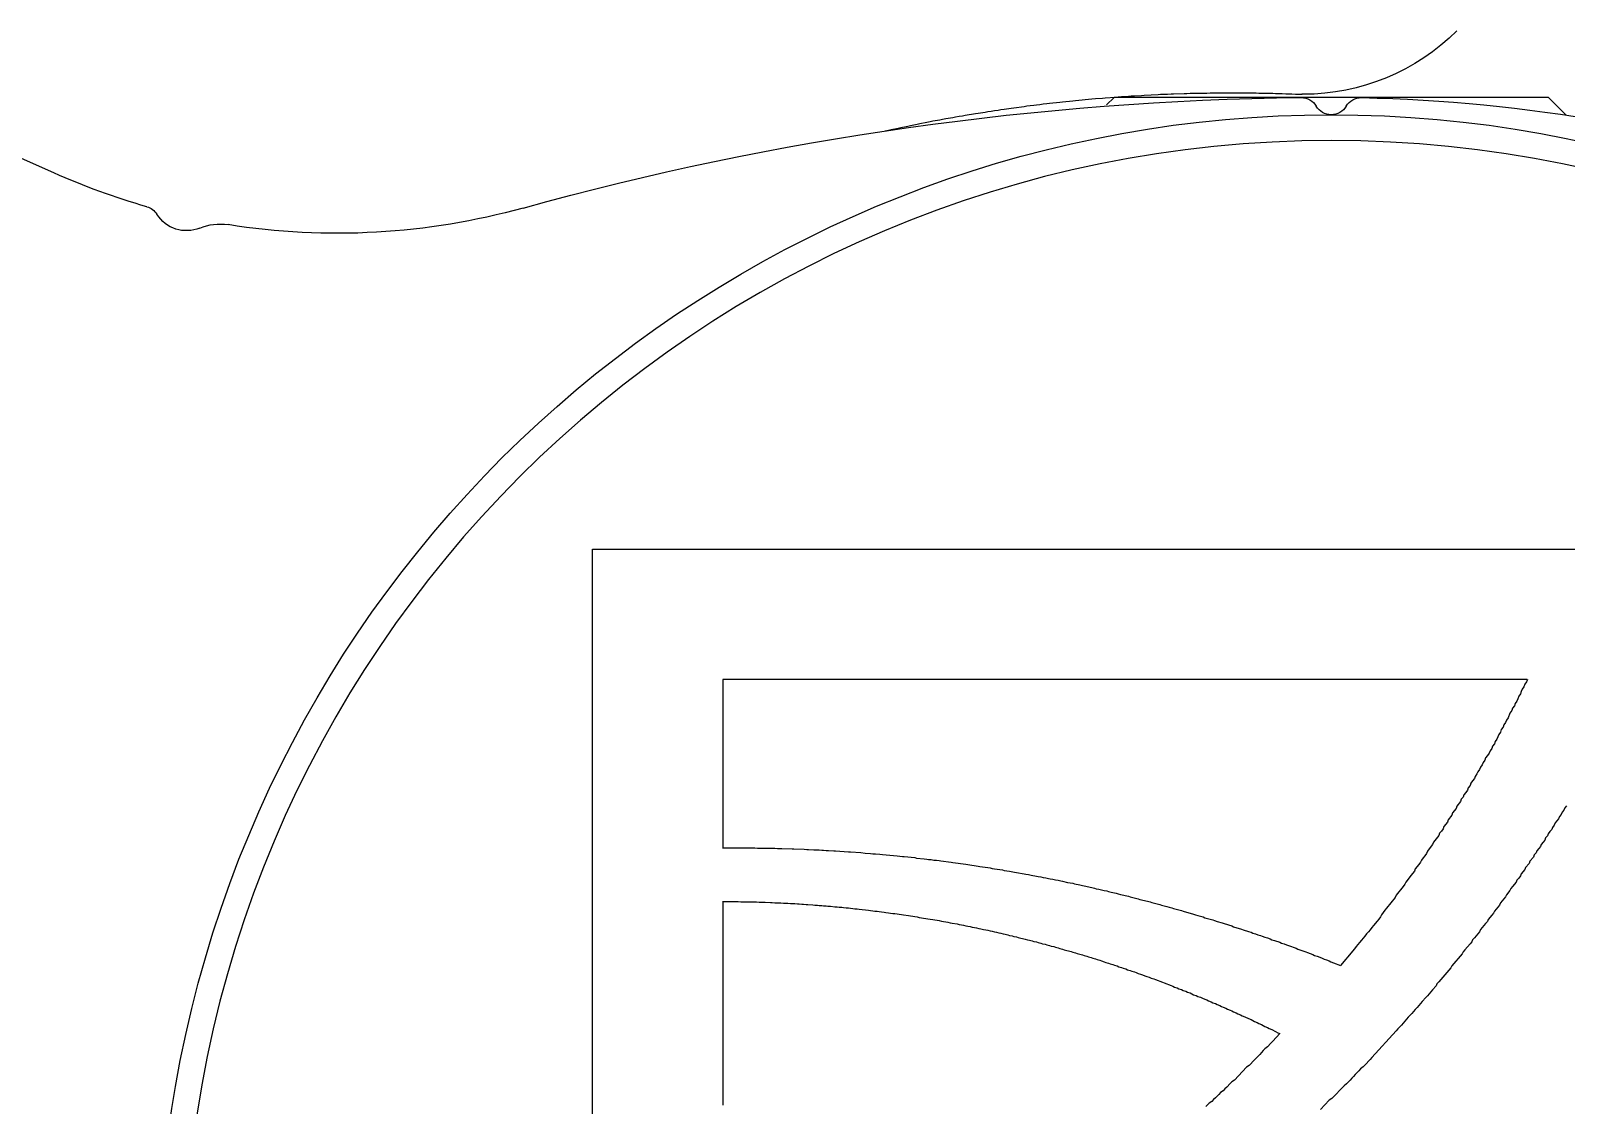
# Model space of a CAD drawing. Header units: millimetres. Extents: x -83618 to -12593, y -3271 to 55593.
# Drawn here: x -13364.88 to -13347.21, y -2836.88 to -2824.51 of the extents above; entities that cross this region are included whole.
import ezdxf

# ---------------------------------------------------------------- set-up
doc = ezdxf.new("R2010")
doc.units = ezdxf.units.MM

# ---------------------------------------------------------------- blocks, each defined once
blk = doc.blocks.new('ALUMINTECHNO-NEW-2AH67-ANKERS$1', base_point=(-108.517044, -124.199432))
at = {"color": 7, "linetype": 'Continuous'}
for p, q in [((-84.49714, -73.699819), (-84.49714, -56.699818)), ((-87.525221, -62.54363), (-87.550221, -62.55363)), ((-87.500221, -62.52363), (-87.525221, -62.54363)), ((-87.475221, -62.51363), (-87.500221, -62.52363)), ((-87.450221, -62.49363), (-87.475221, -62.51363)), ((-79.491221, -62.56363), (-79.518221, -62.39363)), ((-79.29943, -62.699819), (-79.501093, -62.498156)), ((-87.796221, -62.71363), (-87.820221, -62.73363)), ((-87.771221, -62.70363), (-87.796221, -62.71363)), ((-87.747221, -62.68363), (-87.771221, -62.70363)), ((-87.722221, -62.66363), (-87.747221, -62.68363)), ((-87.698221, -62.65363), (-87.722221, -62.66363)), ((-87.673221, -62.63363), (-87.698221, -62.65363)), ((-87.648221, -62.62363), (-87.673221, -62.63363)), ((-87.624221, -62.60363), (-87.648221, -62.62363)), ((-87.599221, -62.58363), (-87.624221, -62.60363)), ((-87.574221, -62.57363), (-87.599221, -62.58363)), ((-87.550221, -62.55363), (-87.574221, -62.57363)), ((-79.466221, -62.74363), (-79.491221, -62.56363)), ((-79.29943, -62.699819), (-79.29943, -67.699819)), ((-88.040221, -62.87363), (-88.088221, -62.91363)), ((-88.016221, -62.86363), (-88.040221, -62.87363)), ((-87.991221, -62.84363), (-88.016221, -62.86363)), ((-87.967221, -62.83363), (-87.991221, -62.84363)), ((-87.943221, -62.81363), (-87.967221, -62.83363)), ((-87.918221, -62.79363), (-87.943221, -62.81363)), ((-87.894221, -62.78363), (-87.918221, -62.79363)), ((-87.869221, -62.76363), (-87.894221, -62.78363)), ((-87.845221, -62.74363), (-87.869221, -62.76363)), ((-87.820221, -62.73363), (-87.845221, -62.74363)), ((-79.443221, -62.91363), (-79.466221, -62.74363)), ((-88.330221, -63.07363), (-88.378221, -63.11363)), ((-88.306221, -63.06363), (-88.330221, -63.07363)), ((-88.282221, -63.04363), (-88.306221, -63.06363)), ((-88.257221, -63.02363), (-88.282221, -63.04363)), ((-88.233221, -63.01363), (-88.257221, -63.02363)), ((-88.185221, -62.97363), (-88.233221, -63.01363)), ((-88.161221, -62.96363), (-88.185221, -62.97363)), ((-88.113221, -62.92363), (-88.161221, -62.96363)), ((-88.088221, -62.91363), (-88.113221, -62.92363)), ((-86.245221, -63.06363), (-86.273221, -63.08363)), ((-86.218221, -63.05363), (-86.245221, -63.06363)), ((-86.190221, -63.04363), (-86.218221, -63.05363)), ((-86.163221, -63.02363), (-86.190221, -63.04363)), ((-86.135221, -63.01363), (-86.163221, -63.02363)), ((-86.108221, -63.00363), (-86.135221, -63.01363)), ((-86.080221, -62.98363), (-86.108221, -63.00363)), ((-86.052221, -62.97363), (-86.080221, -62.98363)), ((-86.025221, -62.95363), (-86.052221, -62.97363)), ((-85.997221, -62.94363), (-86.025221, -62.95363)), ((-85.997118, -62.944624), (-85.997118, -72.200244)), ((-79.421221, -63.09363), (-79.443221, -62.91363)), ((-88.568221, -63.25363), (-88.592221, -63.26363)), ((-88.545221, -63.23363), (-88.568221, -63.25363)), ((-88.497221, -63.19363), (-88.545221, -63.23363)), ((-88.473221, -63.18363), (-88.497221, -63.19363)), ((-88.425221, -63.14363), (-88.473221, -63.18363)), ((-88.401221, -63.13363), (-88.425221, -63.14363)), ((-88.378221, -63.11363), (-88.401221, -63.13363)), ((-86.601221, -63.25363), (-86.628221, -63.27363)), ((-86.573221, -63.24363), (-86.601221, -63.25363)), ((-86.546221, -63.22363), (-86.573221, -63.24363)), ((-86.519221, -63.21363), (-86.546221, -63.22363)), ((-86.492221, -63.19363), (-86.519221, -63.21363)), ((-86.465221, -63.18363), (-86.492221, -63.19363)), ((-86.437221, -63.16363), (-86.465221, -63.18363)), ((-86.383221, -63.14363), (-86.437221, -63.16363)), ((-86.355221, -63.12363), (-86.383221, -63.14363)), ((-86.328221, -63.11363), (-86.355221, -63.12363)), ((-86.300221, -63.09363), (-86.328221, -63.11363)), ((-86.273221, -63.08363), (-86.300221, -63.09363)), ((-79.401221, -63.26363), (-79.421221, -63.09363)), ((-88.805221, -63.42363), (-88.828221, -63.44363)), ((-88.781221, -63.40363), (-88.805221, -63.42363)), ((-88.758221, -63.39363), (-88.781221, -63.40363)), ((-88.710221, -63.35363), (-88.758221, -63.39363)), ((-88.687221, -63.33363), (-88.710221, -63.35363)), ((-88.663221, -63.32363), (-88.687221, -63.33363)), ((-88.639221, -63.30363), (-88.663221, -63.32363)), ((-88.616221, -63.28363), (-88.639221, -63.30363)), ((-88.592221, -63.26363), (-88.616221, -63.28363)), ((-86.897221, -63.42363), (-86.924221, -63.43363)), ((-86.870221, -63.40363), (-86.897221, -63.42363)), ((-86.844221, -63.38363), (-86.870221, -63.40363)), ((-86.817221, -63.37363), (-86.844221, -63.38363)), ((-86.790221, -63.35363), (-86.817221, -63.37363)), ((-86.763221, -63.34363), (-86.790221, -63.35363)), ((-86.736221, -63.32363), (-86.763221, -63.34363)), ((-86.709221, -63.31363), (-86.736221, -63.32363)), ((-86.682221, -63.29363), (-86.709221, -63.31363)), ((-86.628221, -63.27363), (-86.682221, -63.29363)), ((-79.383221, -63.44363), (-79.401221, -63.26363)), ((-89.039221, -63.60363), (-89.108221, -63.66363)), ((-89.015221, -63.58363), (-89.039221, -63.60363)), ((-88.992221, -63.57363), (-89.015221, -63.58363)), ((-88.969221, -63.55363), (-88.992221, -63.57363)), ((-88.945221, -63.53363), (-88.969221, -63.55363)), ((-88.899221, -63.49363), (-88.945221, -63.53363)), ((-88.875221, -63.48363), (-88.899221, -63.49363)), ((-88.852221, -63.46363), (-88.875221, -63.48363)), ((-88.828221, -63.44363), (-88.852221, -63.46363)), ((-87.217221, -63.60363), (-87.243221, -63.62363)), ((-87.190221, -63.59363), (-87.217221, -63.60363)), ((-87.164221, -63.57363), (-87.190221, -63.59363)), ((-87.137221, -63.55363), (-87.164221, -63.57363)), ((-87.111221, -63.54363), (-87.137221, -63.55363)), ((-87.084221, -63.52363), (-87.111221, -63.54363)), ((-87.058221, -63.51363), (-87.084221, -63.52363)), ((-87.031221, -63.49363), (-87.058221, -63.51363)), ((-87.004221, -63.48363), (-87.031221, -63.49363)), ((-86.978221, -63.46363), (-87.004221, -63.48363)), ((-86.951221, -63.45363), (-86.978221, -63.46363)), ((-86.924221, -63.43363), (-86.951221, -63.45363)), ((-79.367221, -63.61363), (-79.383221, -63.44363)), ((-89.155221, -63.69363), (-89.293221, -63.81363)), ((-89.132221, -63.68363), (-89.155221, -63.69363)), ((-89.108221, -63.66363), (-89.132221, -63.68363)), ((-87.480221, -63.76363), (-87.532221, -63.80363)), ((-87.454221, -63.75363), (-87.480221, -63.76363)), ((-87.402221, -63.71363), (-87.454221, -63.75363)), ((-87.375221, -63.70363), (-87.402221, -63.71363)), ((-87.349221, -63.68363), (-87.375221, -63.70363)), ((-87.323221, -63.67363), (-87.349221, -63.68363)), ((-87.296221, -63.65363), (-87.323221, -63.67363)), ((-87.270221, -63.63363), (-87.296221, -63.65363)), ((-87.243221, -63.62363), (-87.270221, -63.63363)), ((-79.352221, -63.79363), (-79.367221, -63.61363)), ((-89.316221, -63.82363), (-89.477221, -63.96363)), ((-89.293221, -63.81363), (-89.316221, -63.82363)), ((-87.766221, -63.95363), (-87.792221, -63.96363)), ((-87.741221, -63.93363), (-87.766221, -63.95363)), ((-87.715221, -63.91363), (-87.741221, -63.93363)), ((-87.689221, -63.90363), (-87.715221, -63.91363)), ((-87.637221, -63.86363), (-87.689221, -63.90363)), ((-87.611221, -63.85363), (-87.637221, -63.86363)), ((-87.559221, -63.81363), (-87.611221, -63.85363)), ((-87.532221, -63.80363), (-87.559221, -63.81363)), ((-79.339221, -63.96363), (-79.352221, -63.79363)), ((-89.658221, -64.11363), (-89.704221, -64.15363)), ((-89.636221, -64.09363), (-89.658221, -64.11363)), ((-89.590221, -64.05363), (-89.636221, -64.09363)), ((-89.568221, -64.03363), (-89.590221, -64.05363)), ((-89.522221, -63.99363), (-89.568221, -64.03363)), ((-89.499221, -63.98363), (-89.522221, -63.99363)), ((-89.477221, -63.96363), (-89.499221, -63.98363)), ((-88.024221, -64.12363), (-88.049221, -64.14363)), ((-87.998221, -64.10363), (-88.024221, -64.12363)), ((-87.972221, -64.09363), (-87.998221, -64.10363)), ((-87.947221, -64.07363), (-87.972221, -64.09363)), ((-87.895221, -64.03363), (-87.947221, -64.07363)), ((-87.870221, -64.02363), (-87.895221, -64.03363)), ((-87.792221, -63.96363), (-87.870221, -64.02363)), ((-79.328221, -64.14363), (-79.339221, -63.96363)), ((-89.883221, -64.31363), (-89.906221, -64.33363)), ((-89.839221, -64.27363), (-89.883221, -64.31363)), ((-89.816221, -64.25363), (-89.839221, -64.27363)), ((-89.794221, -64.23363), (-89.816221, -64.25363)), ((-89.771221, -64.21363), (-89.794221, -64.23363)), ((-89.749221, -64.19363), (-89.771221, -64.21363)), ((-89.726221, -64.17363), (-89.749221, -64.19363)), ((-89.704221, -64.15363), (-89.726221, -64.17363)), ((-88.278221, -64.30363), (-88.328221, -64.34363)), ((-88.252221, -64.28363), (-88.278221, -64.30363)), ((-88.202221, -64.24363), (-88.252221, -64.28363)), ((-88.176221, -64.23363), (-88.202221, -64.24363)), ((-88.126221, -64.19363), (-88.176221, -64.23363)), ((-88.100221, -64.17363), (-88.126221, -64.19363)), ((-88.075221, -64.16363), (-88.100221, -64.17363)), ((-88.049221, -64.14363), (-88.075221, -64.16363)), ((-79.318221, -64.32363), (-79.328221, -64.14363)), ((-90.040221, -64.45363), (-90.348221, -64.73363)), ((-90.017221, -64.43363), (-90.040221, -64.45363)), ((-89.973221, -64.39363), (-90.017221, -64.43363)), ((-89.950221, -64.37363), (-89.973221, -64.39363)), ((-89.906221, -64.33363), (-89.950221, -64.37363)), ((-88.504221, -64.46363), (-88.629221, -64.56363)), ((-88.479221, -64.45363), (-88.504221, -64.46363)), ((-88.379221, -64.37363), (-88.479221, -64.45363)), ((-88.353221, -64.35363), (-88.379221, -64.37363)), ((-88.328221, -64.34363), (-88.353221, -64.35363)), ((-79.311221, -64.49363), (-79.318221, -64.32363)), ((-88.753221, -64.65363), (-88.777221, -64.67363)), ((-88.728221, -64.63363), (-88.753221, -64.65363)), ((-88.703221, -64.62363), (-88.728221, -64.63363)), ((-88.653221, -64.58363), (-88.703221, -64.62363)), ((-88.629221, -64.56363), (-88.653221, -64.58363)), ((-79.305221, -64.67363), (-79.311221, -64.49363)), ((-90.456221, -64.83363), (-90.478221, -64.86363)), ((-90.435221, -64.81363), (-90.456221, -64.83363)), ((-90.369221, -64.75363), (-90.435221, -64.81363)), ((-90.348221, -64.73363), (-90.369221, -64.75363)), ((-88.974221, -64.83363), (-88.998221, -64.85363)), ((-88.949221, -64.81363), (-88.974221, -64.83363)), ((-88.925221, -64.79363), (-88.949221, -64.81363)), ((-88.900221, -64.77363), (-88.925221, -64.79363)), ((-88.876221, -64.75363), (-88.900221, -64.77363)), ((-88.851221, -64.73363), (-88.876221, -64.75363)), ((-88.827221, -64.71363), (-88.851221, -64.73363)), ((-88.777221, -64.67363), (-88.827221, -64.71363)), ((-79.300221, -64.85363), (-79.305221, -64.67363)), ((-90.607221, -64.98363), (-90.649221, -65.02363)), ((-90.585221, -64.96363), (-90.607221, -64.98363)), ((-90.564221, -64.94363), (-90.585221, -64.96363)), ((-90.542221, -64.92363), (-90.564221, -64.94363)), ((-90.521221, -64.90363), (-90.542221, -64.92363)), ((-90.499221, -64.88363), (-90.521221, -64.90363)), ((-90.478221, -64.86363), (-90.499221, -64.88363)), ((-89.192221, -65.01363), (-89.217221, -65.03363)), ((-89.096221, -64.93363), (-89.192221, -65.01363)), ((-89.071221, -64.91363), (-89.096221, -64.93363)), ((-89.023221, -64.87363), (-89.071221, -64.91363)), ((-88.998221, -64.85363), (-89.023221, -64.87363)), ((-90.818221, -65.19363), (-90.839221, -65.22363)), ((-90.671221, -65.05363), (-90.818221, -65.19363)), ((-90.649221, -65.02363), (-90.671221, -65.05363)), ((-89.217221, -65.03363), (-89.289221, -65.09363)), ((-89.278221, -65.12363), (-89.289221, -65.09363)), ((-89.267221, -65.14363), (-89.278221, -65.12363)), ((-89.256221, -65.17363), (-89.267221, -65.14363)), ((-89.246221, -65.20363), (-89.256221, -65.17363)), ((-90.839221, -65.22363), (-90.944221, -65.32363)), ((-89.235221, -65.22363), (-89.246221, -65.20363)), ((-89.224221, -65.25363), (-89.235221, -65.22363)), ((-89.214221, -65.28363), (-89.224221, -65.25363)), ((-89.203221, -65.30363), (-89.214221, -65.28363)), ((-89.192221, -65.33363), (-89.203221, -65.30363)), ((-89.182221, -65.36363), (-89.192221, -65.33363)), ((-89.171221, -65.39363), (-89.182221, -65.36363)), ((-89.161221, -65.41363), (-89.171221, -65.39363)), ((-89.151221, -65.44363), (-89.161221, -65.41363)), ((-89.140221, -65.47363), (-89.151221, -65.44363)), ((-89.130221, -65.49363), (-89.140221, -65.47363)), ((-89.100221, -65.58363), (-89.130221, -65.49363)), ((-79.262389, -65.521931), (-79.262389, -65.538328)), ((-79.261221, -65.57363), (-79.262221, -65.53363)), ((-89.089221, -65.60363), (-89.100221, -65.58363)), ((-89.059221, -65.69363), (-89.089221, -65.60363)), ((-89.049221, -65.71363), (-89.059221, -65.69363)), ((-89.040221, -65.74363), (-89.049221, -65.71363)), ((-79.259221, -65.61363), (-79.261221, -65.57363)), ((-79.258221, -65.65363), (-79.259221, -65.61363)), ((-79.256221, -65.69363), (-79.258221, -65.65363)), ((-79.255221, -65.72363), (-79.256221, -65.69363)), ((-79.254221, -65.76363), (-79.255221, -65.72363)), ((-90.181221, -65.89363), (-90.225221, -65.93363)), ((-90.160221, -65.87363), (-90.181221, -65.89363)), ((-90.072221, -65.79363), (-90.160221, -65.87363)), ((-90.061221, -65.81363), (-90.072221, -65.79363)), ((-90.049221, -65.84363), (-90.061221, -65.81363)), ((-90.025221, -65.88363), (-90.049221, -65.84363)), ((-90.014221, -65.91363), (-90.025221, -65.88363)), ((-89.030221, -65.77363), (-89.040221, -65.74363)), ((-89.020221, -65.79363), (-89.030221, -65.77363)), ((-89.000221, -65.85363), (-89.020221, -65.79363)), ((-88.991221, -65.88363), (-89.000221, -65.85363)), ((-88.981221, -65.90363), (-88.991221, -65.88363)), ((-88.971221, -65.93363), (-88.981221, -65.90363)), ((-79.252221, -65.80363), (-79.254221, -65.76363)), ((-79.251221, -65.84363), (-79.252221, -65.80363)), ((-79.250221, -65.87363), (-79.251221, -65.84363)), ((-79.249221, -65.91363), (-79.250221, -65.87363)), ((-90.353221, -66.06363), (-90.375221, -66.08363)), ((-90.311221, -66.02363), (-90.353221, -66.06363)), ((-90.289221, -66.00363), (-90.311221, -66.02363)), ((-90.268221, -65.98363), (-90.289221, -66.00363)), ((-90.246221, -65.96363), (-90.268221, -65.98363)), ((-90.225221, -65.93363), (-90.246221, -65.96363)), ((-90.002221, -65.93363), (-90.014221, -65.91363)), ((-89.990221, -65.96363), (-90.002221, -65.93363)), ((-89.979221, -65.98363), (-89.990221, -65.96363)), ((-89.967221, -66.00363), (-89.979221, -65.98363)), ((-89.956221, -66.03363), (-89.967221, -66.00363)), ((-89.945221, -66.05363), (-89.956221, -66.03363)), ((-89.933221, -66.08363), (-89.945221, -66.05363)), ((-88.962221, -65.96363), (-88.971221, -65.93363)), ((-88.952221, -65.99363), (-88.962221, -65.96363)), ((-88.943221, -66.01363), (-88.952221, -65.99363)), ((-88.934221, -66.04363), (-88.943221, -66.01363)), ((-88.924221, -66.07363), (-88.934221, -66.04363)), ((-88.915221, -66.10363), (-88.924221, -66.07363)), ((-79.249221, -65.95363), (-79.249221, -65.91363)), ((-79.247221, -66.03363), (-79.249221, -65.95363)), ((-79.246221, -66.06363), (-79.247221, -66.03363)), ((-79.246221, -66.10363), (-79.246221, -66.06363)), ((-90.459221, -66.17363), (-90.606221, -66.31363)), ((-90.438221, -66.14363), (-90.459221, -66.17363)), ((-90.375221, -66.08363), (-90.438221, -66.14363)), ((-89.911221, -66.12363), (-89.933221, -66.08363)), ((-89.899221, -66.15363), (-89.911221, -66.12363)), ((-89.877221, -66.19363), (-89.899221, -66.15363)), ((-89.866221, -66.22363), (-89.877221, -66.19363)), ((-89.855221, -66.24363), (-89.866221, -66.22363)), ((-89.844221, -66.27363), (-89.855221, -66.24363)), ((-88.906221, -66.12363), (-88.915221, -66.10363)), ((-88.896221, -66.15363), (-88.906221, -66.12363)), ((-88.878221, -66.21363), (-88.896221, -66.15363)), ((-88.869221, -66.23363), (-88.878221, -66.21363)), ((-88.842221, -66.32363), (-88.869221, -66.23363)), ((-79.245221, -66.14363), (-79.246221, -66.10363)), ((-79.245221, -66.25363), (-79.245221, -66.14363)), ((-79.244221, -66.29363), (-79.245221, -66.25363)), ((-90.709221, -66.42363), (-90.730221, -66.44363)), ((-90.689221, -66.40363), (-90.709221, -66.42363)), ((-90.647221, -66.36363), (-90.689221, -66.40363)), ((-90.627221, -66.34363), (-90.647221, -66.36363)), ((-90.606221, -66.31363), (-90.627221, -66.34363)), ((-89.833221, -66.29363), (-89.844221, -66.27363)), ((-89.822221, -66.32363), (-89.833221, -66.29363)), ((-89.811221, -66.34363), (-89.822221, -66.32363)), ((-89.801221, -66.36363), (-89.811221, -66.34363)), ((-89.790221, -66.39363), (-89.801221, -66.36363)), ((-89.779221, -66.41363), (-89.790221, -66.39363)), ((-89.768221, -66.44363), (-89.779221, -66.41363)), ((-88.833221, -66.34363), (-88.842221, -66.32363)), ((-88.806221, -66.43363), (-88.833221, -66.34363)), ((-88.798221, -66.45363), (-88.806221, -66.43363)), ((-79.245221, -66.44363), (-79.244221, -66.40363)), ((-79.244221, -66.40363), (-79.244221, -66.29363)), ((-90.872221, -66.60363), (-90.912221, -66.64363)), ((-90.852221, -66.57363), (-90.872221, -66.60363)), ((-90.832221, -66.55363), (-90.852221, -66.57363)), ((-90.811221, -66.53363), (-90.832221, -66.55363)), ((-90.771221, -66.49363), (-90.811221, -66.53363)), ((-90.750221, -66.47363), (-90.771221, -66.49363)), ((-90.730221, -66.44363), (-90.750221, -66.47363)), ((-89.758221, -66.46363), (-89.768221, -66.44363)), ((-89.747221, -66.48363), (-89.758221, -66.46363)), ((-89.737221, -66.51363), (-89.747221, -66.48363)), ((-89.726221, -66.53363), (-89.737221, -66.51363)), ((-89.716221, -66.56363), (-89.726221, -66.53363)), ((-89.705221, -66.58363), (-89.716221, -66.56363)), ((-89.695221, -66.61363), (-89.705221, -66.58363)), ((-88.780221, -66.51363), (-88.798221, -66.45363)), ((-88.772221, -66.54363), (-88.780221, -66.51363)), ((-88.763221, -66.56363), (-88.772221, -66.54363)), ((-88.754221, -66.59363), (-88.763221, -66.56363)), ((-88.738221, -66.65363), (-88.754221, -66.59363)), ((-79.247221, -66.63363), (-79.246221, -66.59363)), ((-79.246221, -66.55363), (-79.245221, -66.52363)), ((-79.246221, -66.59363), (-79.246221, -66.55363)), ((-79.245221, -66.52363), (-79.245221, -66.44363)), ((-89.685221, -66.63363), (-89.695221, -66.61363)), ((-89.674221, -66.65363), (-89.685221, -66.63363)), ((-89.664221, -66.68363), (-89.674221, -66.65363)), ((-89.654221, -66.70363), (-89.664221, -66.68363)), ((-89.644221, -66.73363), (-89.654221, -66.70363)), ((-89.634221, -66.75363), (-89.644221, -66.73363)), ((-89.624221, -66.78363), (-89.634221, -66.75363)), ((-89.604221, -66.82363), (-89.624221, -66.78363)), ((-88.729221, -66.67363), (-88.738221, -66.65363)), ((-88.721221, -66.70363), (-88.729221, -66.67363)), ((-88.712221, -66.73363), (-88.721221, -66.70363)), ((-88.704221, -66.76363), (-88.712221, -66.73363)), ((-88.696221, -66.78363), (-88.704221, -66.76363)), ((-88.664221, -66.90363), (-88.696221, -66.78363)), ((-79.250221, -66.78363), (-79.248221, -66.70363)), ((-79.250221, -66.82363), (-79.250221, -66.78363)), ((-79.248221, -66.70363), (-79.247221, -66.67363)), ((-79.247221, -66.67363), (-79.247221, -66.63363)), ((-89.594221, -66.85363), (-89.604221, -66.82363)), ((-89.584221, -66.87363), (-89.594221, -66.85363)), ((-89.574221, -66.90363), (-89.584221, -66.87363)), ((-89.565221, -66.92363), (-89.574221, -66.90363)), ((-89.555221, -66.95363), (-89.565221, -66.92363)), ((-89.545221, -66.97363), (-89.555221, -66.95363)), ((-88.656221, -66.92363), (-88.664221, -66.90363)), ((-88.632221, -67.01363), (-88.656221, -66.92363)), ((-79.256221, -67.01363), (-79.253221, -66.89363)), ((-79.253221, -66.89363), (-79.251221, -66.86363)), ((-79.251221, -66.86363), (-79.250221, -66.82363)), ((-89.536221, -67.00363), (-89.545221, -66.97363)), ((-89.526221, -67.02363), (-89.536221, -67.00363)), ((-89.517221, -67.04363), (-89.526221, -67.02363)), ((-89.507221, -67.07363), (-89.517221, -67.04363)), ((-89.498221, -67.09363), (-89.507221, -67.07363)), ((-89.488221, -67.12363), (-89.498221, -67.09363)), ((-89.479221, -67.14363), (-89.488221, -67.12363)), ((-88.624221, -67.03363), (-88.632221, -67.01363)), ((-88.616221, -67.06363), (-88.624221, -67.03363)), ((-88.609221, -67.09363), (-88.616221, -67.06363)), ((-88.593221, -67.15363), (-88.609221, -67.09363)), ((-79.262221, -67.16363), (-79.261221, -67.12363)), ((-79.261221, -67.12363), (-79.259221, -67.08363)), ((-79.259221, -67.08363), (-79.258221, -67.04363)), ((-79.258221, -67.04363), (-79.256221, -67.01363)), ((-89.470221, -67.17363), (-89.479221, -67.14363)), ((-89.460221, -67.19363), (-89.470221, -67.17363)), ((-89.451221, -67.22363), (-89.460221, -67.19363)), ((-89.442221, -67.24363), (-89.451221, -67.22363)), ((-89.433221, -67.27363), (-89.442221, -67.24363)), ((-89.424221, -67.29363), (-89.433221, -67.27363)), ((-89.415221, -67.32363), (-89.424221, -67.29363)), ((-88.586221, -67.17363), (-88.593221, -67.15363)), ((-88.578221, -67.20363), (-88.586221, -67.17363)), ((-88.571221, -67.23363), (-88.578221, -67.20363)), ((-88.563221, -67.26363), (-88.571221, -67.23363)), ((-88.556221, -67.28363), (-88.563221, -67.26363)), ((-88.548221, -67.31363), (-88.556221, -67.28363)), ((-88.527221, -67.40363), (-88.548221, -67.31363)), ((-79.272221, -67.35363), (-79.264221, -67.19363)), ((-79.264221, -67.19363), (-79.262221, -67.16363)), ((-89.406221, -67.34363), (-89.415221, -67.32363)), ((-89.397221, -67.37363), (-89.406221, -67.34363)), ((-89.388221, -67.39363), (-89.397221, -67.37363)), ((-89.379221, -67.42363), (-89.388221, -67.39363)), ((-89.370221, -67.44363), (-89.379221, -67.42363)), ((-89.362221, -67.46363), (-89.370221, -67.44363)), ((-89.353221, -67.49363), (-89.362221, -67.46363)), ((-89.344221, -67.51363), (-89.353221, -67.49363)), ((-88.519221, -67.42363), (-88.527221, -67.40363)), ((-88.498221, -67.51363), (-88.519221, -67.42363)), ((-79.281221, -67.50363), (-79.278221, -67.46363)), ((-79.278221, -67.46363), (-79.274221, -67.38363)), ((-79.274221, -67.38363), (-79.272221, -67.35363)), ((-89.336221, -67.54363), (-89.344221, -67.51363)), ((-89.327221, -67.56363), (-89.336221, -67.54363)), ((-89.318221, -67.59363), (-89.327221, -67.56363)), ((-89.310221, -67.61363), (-89.318221, -67.59363)), ((-89.302221, -67.64363), (-89.310221, -67.61363)), ((-89.293221, -67.66363), (-89.302221, -67.64363)), ((-89.285221, -67.69363), (-89.293221, -67.66363)), ((-88.491221, -67.53363), (-88.498221, -67.51363)), ((-88.470221, -67.62363), (-88.491221, -67.53363)), ((-88.464221, -67.65363), (-88.470221, -67.62363)), ((-88.457221, -67.67363), (-88.464221, -67.65363)), ((-79.293221, -67.68363), (-79.291221, -67.65363)), ((-79.291221, -67.65363), (-79.288221, -67.61363)), ((-79.288221, -67.61363), (-79.286221, -67.57363)), ((-79.286221, -67.57363), (-79.283221, -67.53363)), ((-79.283221, -67.53363), (-79.281221, -67.50363)), ((-89.277221, -67.71363), (-89.285221, -67.69363)), ((-89.268221, -67.74363), (-89.277221, -67.71363)), ((-89.260221, -67.76363), (-89.268221, -67.74363)), ((-89.252221, -67.79363), (-89.260221, -67.76363)), ((-89.244221, -67.81363), (-89.252221, -67.79363)), ((-89.236221, -67.84363), (-89.244221, -67.81363)), ((-89.228221, -67.86363), (-89.236221, -67.84363)), ((-88.443221, -67.73363), (-88.457221, -67.67363)), ((-88.437221, -67.76363), (-88.443221, -67.73363)), ((-88.430221, -67.78363), (-88.437221, -67.76363)), ((-88.424221, -67.81363), (-88.430221, -67.78363)), ((-88.417221, -67.84363), (-88.424221, -67.81363)), ((-88.411221, -67.87363), (-88.417221, -67.84363)), ((-79.384667, -67.785056), (-79.29943, -67.699819)), ((-79.311221, -67.91363), (-79.305221, -67.83363)), ((-79.305221, -67.83363), (-79.302221, -67.80363)), ((-79.302221, -67.80363), (-79.293221, -67.68363)), ((-89.220221, -67.89363), (-89.228221, -67.86363)), ((-89.212221, -67.91363), (-89.220221, -67.89363)), ((-89.204221, -67.94363), (-89.212221, -67.91363)), ((-89.196221, -67.96363), (-89.204221, -67.94363)), ((-89.189221, -67.99363), (-89.196221, -67.96363)), ((-89.181221, -68.01363), (-89.189221, -67.99363)), ((-89.173221, -68.04363), (-89.181221, -68.01363)), ((-88.404221, -67.90363), (-88.411221, -67.87363)), ((-88.398221, -67.92363), (-88.404221, -67.90363)), ((-88.391221, -67.95363), (-88.398221, -67.92363)), ((-88.373221, -68.04363), (-88.391221, -67.95363)), ((-79.329221, -68.10363), (-79.318221, -67.99363)), ((-79.318221, -67.99363), (-79.315221, -67.95363)), ((-79.315221, -67.95363), (-79.311221, -67.91363)), ((-89.166221, -68.06363), (-89.173221, -68.04363)), ((-89.150221, -68.12363), (-89.166221, -68.06363)), ((-89.143221, -68.14363), (-89.150221, -68.12363)), ((-89.136221, -68.17363), (-89.143221, -68.14363)), ((-89.128221, -68.19363), (-89.136221, -68.17363)), ((-89.121221, -68.22363), (-89.128221, -68.19363)), ((-88.367221, -68.06363), (-88.373221, -68.04363)), ((-88.360221, -68.09363), (-88.367221, -68.06363)), ((-88.348221, -68.15363), (-88.360221, -68.09363)), ((-88.342221, -68.17363), (-88.348221, -68.15363)), ((-88.336221, -68.20363), (-88.342221, -68.17363)), ((-79.348221, -68.29363), (-79.336221, -68.17363)), ((-79.336221, -68.17363), (-79.332221, -68.14363)), ((-79.332221, -68.14363), (-79.329221, -68.10363)), ((-89.114221, -68.24363), (-89.121221, -68.22363)), ((-89.106221, -68.27363), (-89.114221, -68.24363)), ((-89.099221, -68.29363), (-89.106221, -68.27363)), ((-89.092221, -68.32363), (-89.099221, -68.29363)), ((-89.085221, -68.34363), (-89.092221, -68.32363)), ((-89.078221, -68.37363), (-89.085221, -68.34363)), ((-89.071221, -68.39363), (-89.078221, -68.37363)), ((-88.331221, -68.23363), (-88.336221, -68.20363)), ((-88.319221, -68.29363), (-88.331221, -68.23363)), ((-88.313221, -68.31363), (-88.319221, -68.29363)), ((-88.307221, -68.34363), (-88.313221, -68.31363)), ((-88.302221, -68.37363), (-88.307221, -68.34363)), ((-88.296221, -68.40363), (-88.302221, -68.37363)), ((-79.364221, -68.44363), (-79.352221, -68.32363)), ((-79.352221, -68.32363), (-79.348221, -68.29363)), ((-89.064221, -68.42363), (-89.071221, -68.39363)), ((-89.057221, -68.44363), (-89.064221, -68.42363)), ((-89.050221, -68.47363), (-89.057221, -68.44363)), ((-89.043221, -68.49363), (-89.050221, -68.47363)), ((-89.037221, -68.52363), (-89.043221, -68.49363)), ((-89.030221, -68.54363), (-89.037221, -68.52363)), ((-89.023221, -68.57363), (-89.030221, -68.54363)), ((-88.291221, -68.43363), (-88.296221, -68.40363)), ((-88.285221, -68.45363), (-88.291221, -68.43363)), ((-88.280221, -68.48363), (-88.285221, -68.45363)), ((-88.274221, -68.51363), (-88.280221, -68.48363)), ((-88.269221, -68.54363), (-88.274221, -68.51363)), ((-88.263221, -68.57363), (-88.269221, -68.54363)), ((-79.382221, -68.59363), (-79.378221, -68.55363)), ((-79.378221, -68.55363), (-79.373221, -68.51363)), ((-79.373221, -68.51363), (-79.369221, -68.47363)), ((-79.369221, -68.47363), (-79.364221, -68.44363)), ((-89.017221, -68.59363), (-89.023221, -68.57363)), ((-89.010221, -68.62363), (-89.017221, -68.59363)), ((-89.003221, -68.64363), (-89.010221, -68.62363)), ((-88.997221, -68.67363), (-89.003221, -68.64363)), ((-88.991221, -68.69363), (-88.997221, -68.67363)), ((-88.984221, -68.72363), (-88.991221, -68.69363)), ((-88.978221, -68.75363), (-88.984221, -68.72363)), ((-88.258221, -68.59363), (-88.263221, -68.57363)), ((-88.248221, -68.65363), (-88.258221, -68.59363)), ((-88.242221, -68.68363), (-88.248221, -68.65363)), ((-88.237221, -68.71363), (-88.242221, -68.68363)), ((-88.232221, -68.73363), (-88.237221, -68.71363)), ((-79.401221, -68.73363), (-79.396221, -68.70363)), ((-79.396221, -68.70363), (-79.392221, -68.66363)), ((-79.392221, -68.66363), (-79.387221, -68.62363)), ((-79.387221, -68.62363), (-79.382221, -68.59363)), ((-88.972221, -68.77363), (-88.978221, -68.75363)), ((-88.965221, -68.80363), (-88.972221, -68.77363)), ((-88.959221, -68.82363), (-88.965221, -68.80363)), ((-88.953221, -68.85363), (-88.959221, -68.82363)), ((-88.947221, -68.87363), (-88.953221, -68.85363)), ((-88.941221, -68.90363), (-88.947221, -68.87363)), ((-88.935221, -68.92363), (-88.941221, -68.90363)), ((-88.217221, -68.82363), (-88.232221, -68.73363)), ((-88.212221, -68.84363), (-88.217221, -68.82363)), ((-88.202221, -68.90363), (-88.212221, -68.84363)), ((-88.198221, -68.93363), (-88.202221, -68.90363)), ((-79.432221, -68.96363), (-79.422221, -68.88363)), ((-79.422221, -68.88363), (-79.416221, -68.85363)), ((-79.416221, -68.85363), (-79.401221, -68.73363)), ((-88.929221, -68.95363), (-88.935221, -68.92363)), ((-88.923221, -68.97363), (-88.929221, -68.95363)), ((-88.917221, -69.00363), (-88.923221, -68.97363)), ((-88.911221, -69.02363), (-88.917221, -69.00363)), ((-88.906221, -69.05363), (-88.911221, -69.02363)), ((-88.900221, -69.07363), (-88.906221, -69.05363)), ((-88.894221, -69.10363), (-88.900221, -69.07363)), ((-88.193221, -68.96363), (-88.198221, -68.93363)), ((-88.188221, -68.98363), (-88.193221, -68.96363)), ((-88.184221, -69.01363), (-88.188221, -68.98363)), ((-88.174221, -69.07363), (-88.184221, -69.01363)), ((-88.170221, -69.10363), (-88.174221, -69.07363)), ((-79.454221, -69.11363), (-79.449221, -69.07363)), ((-79.449221, -69.07363), (-79.443221, -69.03363)), ((-79.443221, -69.03363), (-79.438221, -69.00363)), ((-79.438221, -69.00363), (-79.432221, -68.96363)), ((-88.889221, -69.12363), (-88.894221, -69.10363)), ((-88.883221, -69.15363), (-88.889221, -69.12363)), ((-88.878221, -69.17363), (-88.883221, -69.15363)), ((-88.872221, -69.20363), (-88.878221, -69.17363)), ((-88.867221, -69.23363), (-88.872221, -69.20363)), ((-88.861221, -69.25363), (-88.867221, -69.23363)), ((-88.856221, -69.28363), (-88.861221, -69.25363)), ((-88.165221, -69.12363), (-88.170221, -69.10363)), ((-88.161221, -69.15363), (-88.165221, -69.12363)), ((-88.156221, -69.18363), (-88.161221, -69.15363)), ((-88.148221, -69.24363), (-88.156221, -69.18363)), ((-88.143221, -69.26363), (-88.148221, -69.24363)), ((-79.478221, -69.26363), (-79.466221, -69.18363)), ((-79.466221, -69.18363), (-79.460221, -69.15363)), ((-79.460221, -69.15363), (-79.454221, -69.11363)), ((-88.851221, -69.30363), (-88.856221, -69.28363)), ((-88.845221, -69.33363), (-88.851221, -69.30363)), ((-88.840221, -69.35363), (-88.845221, -69.33363)), ((-88.835221, -69.38363), (-88.840221, -69.35363)), ((-88.830221, -69.40363), (-88.835221, -69.38363)), ((-88.825221, -69.43363), (-88.830221, -69.40363)), ((-88.820221, -69.45363), (-88.825221, -69.43363)), ((-88.127221, -69.38363), (-88.143221, -69.26363)), ((-88.123221, -69.40363), (-88.127221, -69.38363)), ((-88.103221, -69.55363), (-88.123221, -69.40363)), ((-79.509221, -69.44363), (-79.502221, -69.41363)), ((-79.502221, -69.41363), (-79.484221, -69.29363)), ((-79.484221, -69.29363), (-79.478221, -69.26363)), ((-88.815221, -69.48363), (-88.820221, -69.45363)), ((-88.810221, -69.50363), (-88.815221, -69.48363)), ((-88.800221, -69.56363), (-88.810221, -69.50363)), ((-88.796221, -69.58363), (-88.800221, -69.56363)), ((-88.791221, -69.61363), (-88.796221, -69.58363)), ((-88.786221, -69.63363), (-88.791221, -69.61363)), ((-88.099221, -69.57363), (-88.103221, -69.55363)), ((-88.096221, -69.60363), (-88.099221, -69.57363)), ((-88.088221, -69.66363), (-88.096221, -69.60363)), ((-79.542221, -69.63363), (-79.528221, -69.55363)), ((-79.528221, -69.55363), (-79.522221, -69.52363)), ((-79.522221, -69.52363), (-79.515221, -69.48363)), ((-79.515221, -69.48363), (-79.509221, -69.44363)), ((-88.782221, -69.66363), (-88.786221, -69.63363)), ((-88.777221, -69.68363), (-88.782221, -69.66363)), ((-88.772221, -69.71363), (-88.777221, -69.68363)), ((-88.768221, -69.73363), (-88.772221, -69.71363)), ((-88.763221, -69.76363), (-88.768221, -69.73363)), ((-88.759221, -69.78363), (-88.763221, -69.76363)), ((-88.755221, -69.81363), (-88.759221, -69.78363)), ((-88.085221, -69.69363), (-88.088221, -69.66363)), ((-88.081221, -69.71363), (-88.085221, -69.69363)), ((-88.077221, -69.74363), (-88.081221, -69.71363)), ((-88.074221, -69.77363), (-88.077221, -69.74363)), ((-88.070221, -69.80363), (-88.074221, -69.77363)), ((-79.576221, -69.81363), (-79.569221, -69.78363)), ((-79.569221, -69.78363), (-79.555221, -69.70363)), ((-79.555221, -69.70363), (-79.548221, -69.67363)), ((-79.548221, -69.67363), (-79.542221, -69.63363)), ((-88.750221, -69.84363), (-88.755221, -69.81363)), ((-88.746221, -69.86363), (-88.750221, -69.84363)), ((-88.742221, -69.89363), (-88.746221, -69.86363)), ((-88.738221, -69.91363), (-88.742221, -69.89363)), ((-88.734221, -69.94363), (-88.738221, -69.91363)), ((-88.729221, -69.96363), (-88.734221, -69.94363)), ((-88.725221, -69.99363), (-88.729221, -69.96363)), ((-88.067221, -69.83363), (-88.070221, -69.80363)), ((-88.064221, -69.85363), (-88.067221, -69.83363)), ((-88.060221, -69.88363), (-88.064221, -69.85363)), ((-88.051221, -69.97363), (-88.060221, -69.88363)), ((-79.613221, -70.00363), (-79.606221, -69.96363)), ((-79.606221, -69.96363), (-79.598221, -69.93363)), ((-79.598221, -69.93363), (-79.584221, -69.85363)), ((-79.584221, -69.85363), (-79.576221, -69.81363)), ((-88.721221, -70.01363), (-88.725221, -69.99363)), ((-88.717221, -70.04363), (-88.721221, -70.01363)), ((-88.714221, -70.06363), (-88.717221, -70.04363)), ((-88.706221, -70.12363), (-88.714221, -70.06363)), ((-88.702221, -70.14363), (-88.706221, -70.12363)), ((-88.698221, -70.17363), (-88.702221, -70.14363)), ((-88.047221, -69.99363), (-88.051221, -69.97363)), ((-88.035221, -70.11363), (-88.047221, -69.99363)), ((-88.032221, -70.13363), (-88.035221, -70.11363)), ((-88.029221, -70.16363), (-88.032221, -70.13363)), ((-79.644221, -70.15363), (-79.628221, -70.07363)), ((-79.628221, -70.07363), (-79.621221, -70.04363)), ((-79.621221, -70.04363), (-79.613221, -70.00363)), ((-88.695221, -70.19363), (-88.698221, -70.17363)), ((-88.691221, -70.22363), (-88.695221, -70.19363)), ((-88.688221, -70.24363), (-88.691221, -70.22363)), ((-88.684221, -70.27363), (-88.688221, -70.24363)), ((-88.681221, -70.29363), (-88.684221, -70.27363)), ((-88.677221, -70.32363), (-88.681221, -70.29363)), ((-88.027221, -70.19363), (-88.029221, -70.16363)), ((-88.010221, -70.36363), (-88.027221, -70.19363)), ((-79.684221, -70.33363), (-79.676221, -70.29363)), ((-79.676221, -70.29363), (-79.668221, -70.26363)), ((-79.668221, -70.26363), (-79.652221, -70.18363)), ((-79.652221, -70.18363), (-79.644221, -70.15363)), ((-88.674221, -70.34363), (-88.677221, -70.32363)), ((-88.670221, -70.37363), (-88.674221, -70.34363)), ((-88.667221, -70.40363), (-88.670221, -70.37363)), ((-88.664221, -70.42363), (-88.667221, -70.40363)), ((-88.661221, -70.45363), (-88.664221, -70.42363)), ((-88.658221, -70.47363), (-88.661221, -70.45363)), ((-88.654221, -70.50363), (-88.658221, -70.47363)), ((-88.008221, -70.39363), (-88.010221, -70.36363)), ((-88.003221, -70.44363), (-88.008221, -70.39363)), ((-88.001221, -70.47363), (-88.003221, -70.44363)), ((-87.998221, -70.50363), (-88.001221, -70.47363)), ((-88.651221, -70.52363), (-88.654221, -70.50363)), ((-88.640221, -70.63363), (-88.651221, -70.52363)), ((-88.637221, -70.65363), (-88.640221, -70.63363)), ((-88.634221, -70.68363), (-88.637221, -70.65363)), ((-87.994221, -70.56363), (-87.998221, -70.50363)), ((-87.989221, -70.61363), (-87.994221, -70.56363)), ((-87.981221, -70.73363), (-87.989221, -70.61363)), ((-88.631221, -70.70363), (-88.634221, -70.68363)), ((-88.629221, -70.73363), (-88.631221, -70.70363)), ((-88.626221, -70.75363), (-88.629221, -70.73363)), ((-88.623221, -70.78363), (-88.626221, -70.75363)), ((-88.621221, -70.81363), (-88.623221, -70.78363)), ((-88.618221, -70.83363), (-88.621221, -70.81363)), ((-88.616221, -70.86363), (-88.618221, -70.83363)), ((-87.979221, -70.75363), (-87.981221, -70.73363)), ((-87.969221, -70.90363), (-87.979221, -70.75363)), ((-88.613221, -70.88363), (-88.616221, -70.86363)), ((-88.611221, -70.91363), (-88.613221, -70.88363)), ((-88.606221, -70.96363), (-88.611221, -70.91363)), ((-88.604221, -70.99363), (-88.606221, -70.96363)), ((-88.602221, -71.01363), (-88.604221, -70.99363)), ((-88.600221, -71.04363), (-88.602221, -71.01363)), ((-87.968221, -70.92363), (-87.969221, -70.90363)), ((-87.964221, -70.98363), (-87.968221, -70.92363)), ((-87.963221, -71.01363), (-87.964221, -70.98363)), ((-87.961221, -71.04363), (-87.963221, -71.01363)), ((-88.598221, -71.06363), (-88.600221, -71.04363)), ((-88.596221, -71.09363), (-88.598221, -71.06363)), ((-88.594221, -71.11363), (-88.596221, -71.09363)), ((-88.592221, -71.14363), (-88.594221, -71.11363)), ((-88.590221, -71.16363), (-88.592221, -71.14363)), ((-88.586221, -71.22363), (-88.590221, -71.16363)), ((-87.960221, -71.06363), (-87.961221, -71.04363)), ((-87.958221, -71.09363), (-87.960221, -71.06363)), ((-87.957221, -71.12363), (-87.958221, -71.09363)), ((-87.955221, -71.15363), (-87.957221, -71.12363)), ((-87.953221, -71.21363), (-87.955221, -71.15363)), ((-88.585221, -71.24363), (-88.586221, -71.22363)), ((-88.583221, -71.27363), (-88.585221, -71.24363)), ((-88.581221, -71.29363), (-88.583221, -71.27363)), ((-88.580221, -71.32363), (-88.581221, -71.29363)), ((-88.578221, -71.34363), (-88.580221, -71.32363)), ((-88.576221, -71.37363), (-88.578221, -71.34363)), ((-88.575221, -71.40363), (-88.576221, -71.37363)), ((-87.952221, -71.23363), (-87.953221, -71.21363)), ((-87.950221, -71.26363), (-87.952221, -71.23363)), ((-87.946221, -71.38363), (-87.950221, -71.26363)), ((-88.573221, -71.42363), (-88.575221, -71.40363)), ((-88.572221, -71.45363), (-88.573221, -71.42363)), ((-88.571221, -71.47363), (-88.572221, -71.45363)), ((-88.569221, -71.50363), (-88.571221, -71.47363)), ((-88.568221, -71.53363), (-88.569221, -71.50363)), ((-88.567221, -71.55363), (-88.568221, -71.53363)), ((-88.566221, -71.58363), (-88.567221, -71.55363)), ((-87.945221, -71.40363), (-87.946221, -71.38363)), ((-87.941221, -71.52363), (-87.945221, -71.40363)), ((-87.941221, -71.55363), (-87.941221, -71.52363)), ((-87.940221, -71.57363), (-87.941221, -71.55363)), ((-88.565221, -71.60363), (-88.566221, -71.58363)), ((-88.564221, -71.63363), (-88.565221, -71.60363)), ((-88.563221, -71.65363), (-88.564221, -71.63363)), ((-88.561221, -71.71363), (-88.563221, -71.65363)), ((-88.560221, -71.73363), (-88.561221, -71.71363)), ((-88.559221, -71.76363), (-88.560221, -71.73363)), ((-87.939221, -71.60363), (-87.940221, -71.57363)), ((-87.939221, -71.63363), (-87.939221, -71.60363)), ((-87.937221, -71.69363), (-87.939221, -71.63363)), ((-87.937221, -71.71363), (-87.937221, -71.69363)), ((-87.936221, -71.74363), (-87.937221, -71.71363)), ((-88.558221, -71.78363), (-88.559221, -71.76363)), ((-88.557221, -71.81363), (-88.558221, -71.78363)), ((-88.557221, -71.83363), (-88.557221, -71.81363)), ((-88.555221, -71.89363), (-88.557221, -71.83363)), ((-88.555221, -71.91363), (-88.555221, -71.89363)), ((-87.936221, -71.80363), (-87.936221, -71.74363)), ((-87.935221, -71.83363), (-87.936221, -71.80363)), ((-87.935221, -71.91363), (-87.935221, -71.83363)), ((-88.554221, -71.94363), (-88.555221, -71.91363)), ((-88.554221, -71.99363), (-88.554221, -71.94363)), ((-88.553221, -72.02363), (-88.554221, -71.99363)), ((-88.553221, -72.07363), (-88.553221, -72.02363)), ((-88.552221, -72.09363), (-88.553221, -72.07363)), ((-87.934221, -71.94363), (-87.935221, -71.91363)), ((-87.934221, -72.14363), (-87.934221, -71.94363)), ((-88.552034, -72.200244), (-90.896837, -72.200244)), ((-88.552221, -72.20363), (-88.552221, -72.09363)), ((-87.935221, -72.17363), (-87.934221, -72.14363)), ((-87.935221, -72.20363), (-87.935221, -72.17363)), ((-85.997118, -72.200244), (-87.934951, -72.200244)), ((-101.497141, -73.699819), (-84.49714, -73.699819)), ((-90.79714, -78.518812), (-90.681681, -78.499768)), ((-80.166977, -79.897903), (-72.01451, -98.160907))]:
    blk.add_line(p, q, dxfattribs=at)
blk.add_circle((-92.99714, -65.199819), 13.203125, dxfattribs=at)
for centre, radius, start, end in [((-92.99714, -65.199819), 13.5, 279.875944, 80.124056), ((-76.762389, -65.521931), 2.5, 135, 180), ((-79.500469, -64.855351), 0.2, 300.552033, 1.107186), ((-79.29714, -65.199819), 0.2, 120.552033, 239.622735), ((-79.499417, -65.544904), 0.2, 359.337972, 59.622735), ((-114.297094, -65.142814), 35, 344.496056, 359.337972), ((-72.861775, -76.636917), 8, 164.496056, 189.04681), ((-150.876288, -120.507564), 63.688507, 1.898023, 42.393026), ((-81.354793, -77.989192), 0.6, 337.411532, 9.04681), ((-80.431506, -78.373302), 0.4, 157.411532, 238.143159), ((-92.99714, -65.199819), 13.499466, 260.620706, 279.379294), ((-80.748185, -78.882924), 0.2, 15.896666, 58.143159), ((-72.861775, -76.636917), 8, 195.896666, 204.055623)]:
    blk.add_arc(centre, radius, start, end, dxfattribs=at)

msp = doc.modelspace()

# ---------------------------------------------------------------- block references
at = {"color": 7, "extrusion": (0, 0, -1), "rotation": 90}
msp.add_blockref('ALUMINTECHNO-NEW-2AH67-ANKERS$1', (13408.91687, -2854.49641), dxfattribs=at)

doc.saveas('drawing.dxf')
